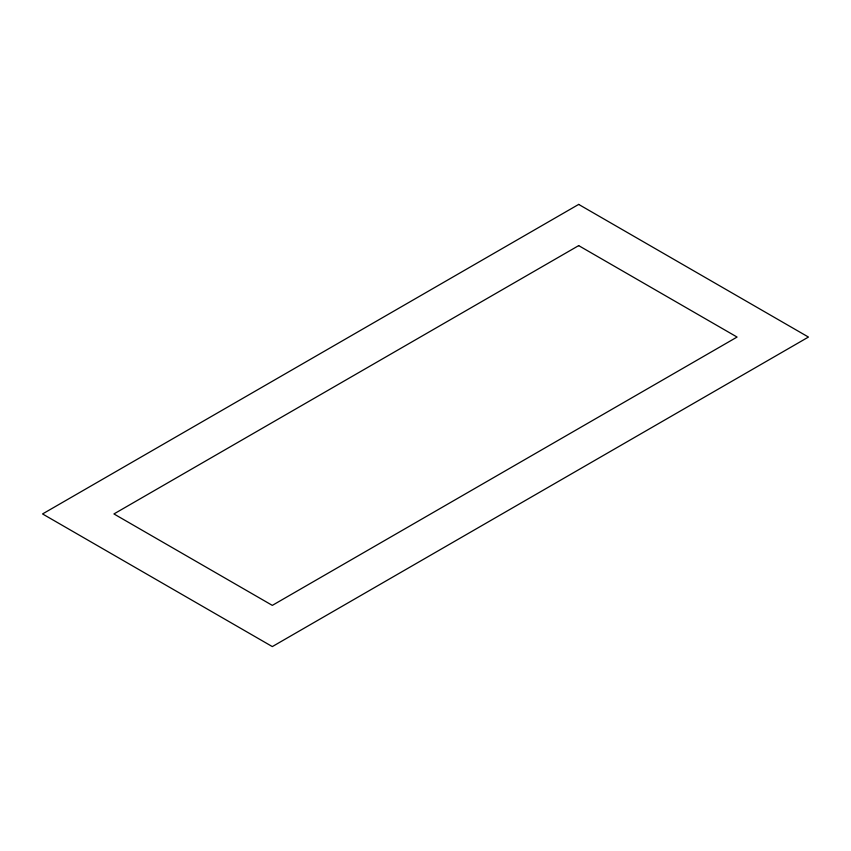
<?xml version="1.0" encoding="UTF-8"?>
<svg xmlns="http://www.w3.org/2000/svg" width="851" height="851" viewBox="0 0 851 851"><rect width="100%" height="100%" fill="white"/><g stroke="black" fill="none" stroke-linecap="round" stroke-linejoin="round"><path stroke-width="1.28" d="M578.68 204.41L42.55 513.94L272.32 646.59L808.45 337.06L578.68 204.41M578.68 245.62L113.928 513.94L272.32 605.38L737.072 337.06L578.68 245.62"/></g></svg>
